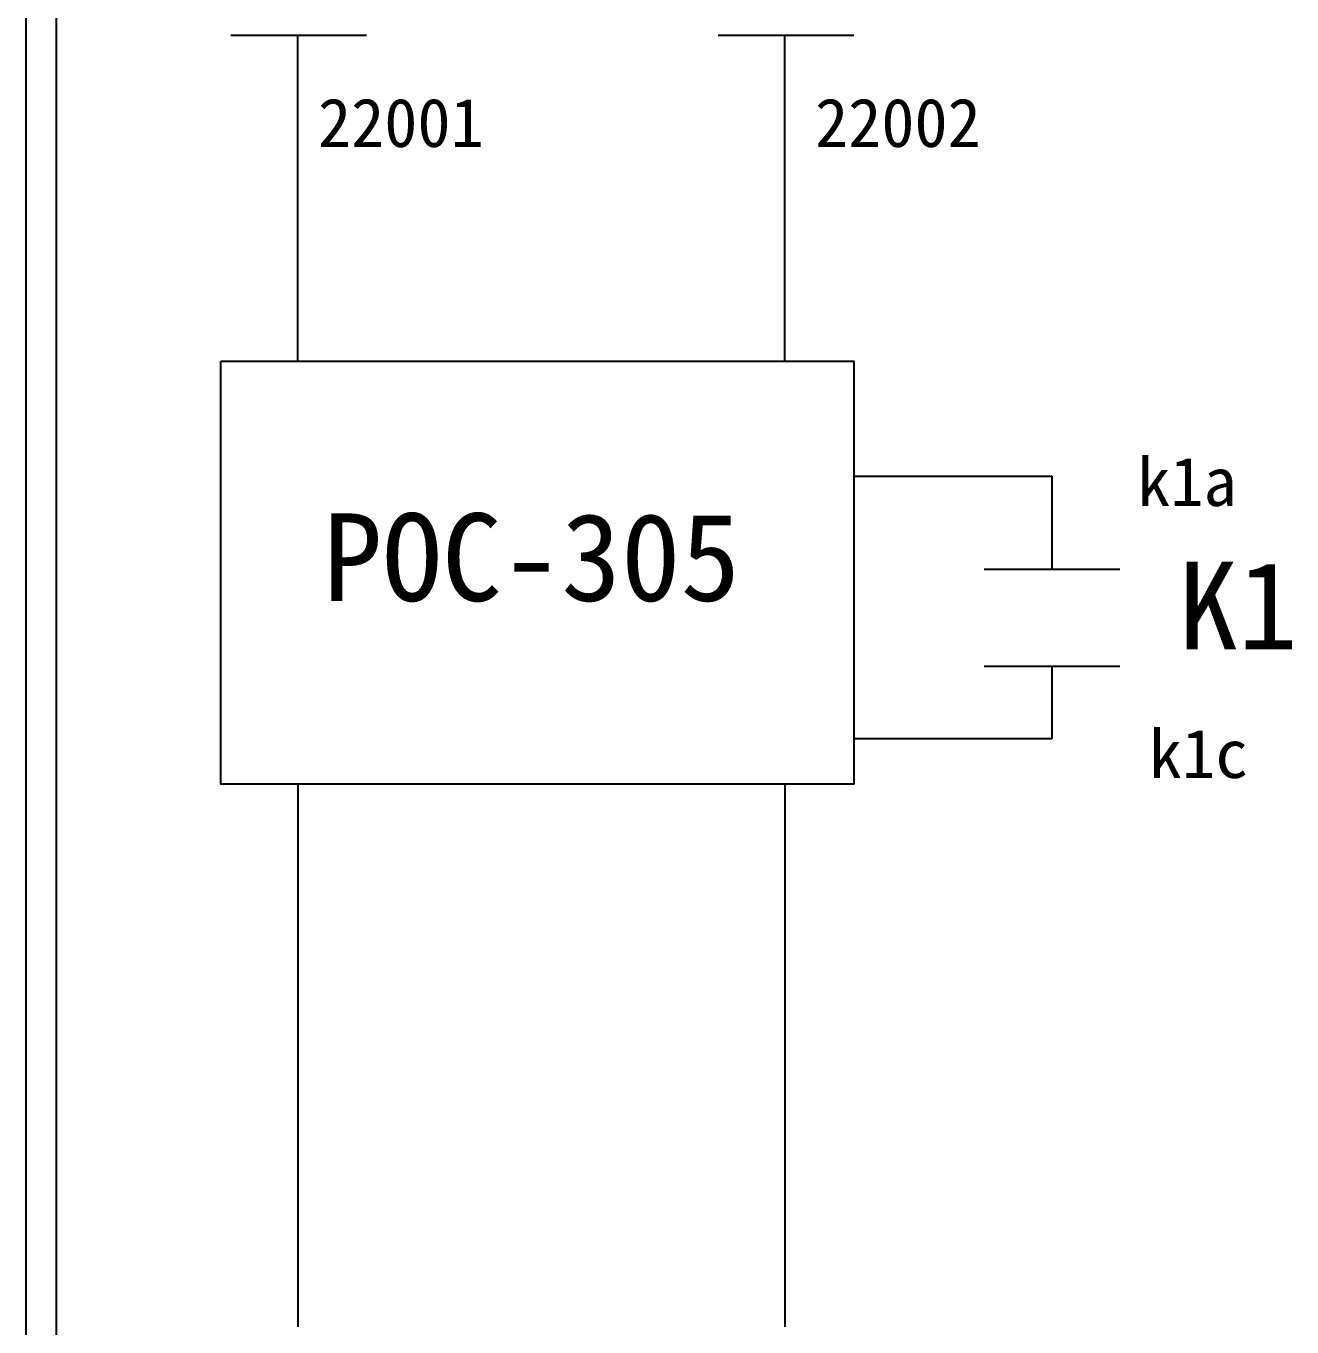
# Model space of a CAD drawing. Extents: x 10 to 297, y 3 to 207.
# Drawn here: x 10 to 62, y 57.4 to 110.8 of the extents above; entities that cross this region are included whole.
import ezdxf

# ---------------------------------------------------------------- set-up
doc = ezdxf.new("R2010")
doc.units = 0
doc.layers.get('0').update_dxf_attribs({"linetype": 'CONTINUOUS'})
doc.layers.add('圖框層', color=7, linetype='CONTINUOUS')
doc.layers.add('標尺寸層', color=3, linetype='CONTINUOUS')
doc.styles.add('STSL', font='kaiu.ttf')

msp = doc.modelspace()

# ---------------------------------------------------------------- linework, layer by layer
for p, q in [((21.144, 110.428), (21.144, 104.566)), ((41.144, 110.428), (41.144, 104.566)), ((21.144, 104.566), (21.146, 97.032)), ((41.144, 104.566), (41.146, 97.032)), ((21.153, 79.655), (21.161, 57.364)), ((41.153, 79.655), (41.161, 57.364))]:
    msp.add_line(p, q)
at = {"layer": '圖框層', "color": 7}
for p, q in [((10, 3), (10, 206.969)), ((11.25, 4.25), (11.25, 205.719))]:
    msp.add_line(p, q, dxfattribs=at)
at = {"layer": '標尺寸層', "color": 7}
for p, q in [((18.415, 110.428), (23.983, 110.428)), ((21.144, 110.428), (21.144, 104.566)), ((38.415, 110.428), (43.983, 110.428)), ((44.049, 92.317), (52.12, 92.317)), ((52.12, 92.317), (52.12, 88.485)), ((49.336, 88.485), (54.904, 88.485)), ((52.12, 88.485), (54.904, 88.485)), ((49.336, 84.512), (54.904, 84.512)), ((49.336, 84.512), (52.12, 84.512)), ((52.12, 84.512), (52.12, 81.523)), ((52.12, 81.523), (43.994, 81.523))]:
    msp.add_line(p, q, dxfattribs=at)
msp.add_lwpolyline([(18.001, 97.032), (43.994, 97.032), (43.994, 79.655), (18.001, 79.655)], close=True, dxfattribs=at)

# ---------------------------------------------------------------- texts
at = {"layer": '圖框層', "color": 4, "style": 'STSL'}
for s, height, p in [('22001', 2, (21.988, 105.831)), ('22002', 2, (42.396, 105.831)), ('k1a', 2, (55.625, 91.09)), ('POC-305', 3.6, (22.181, 87.186)), ('K1', 3.6, (57.314, 85.198)), ('k1c', 2, (56.101, 79.916))]:
    msp.add_text(s, height=height, dxfattribs=at).set_placement(p)

doc.saveas('drawing.dxf')
